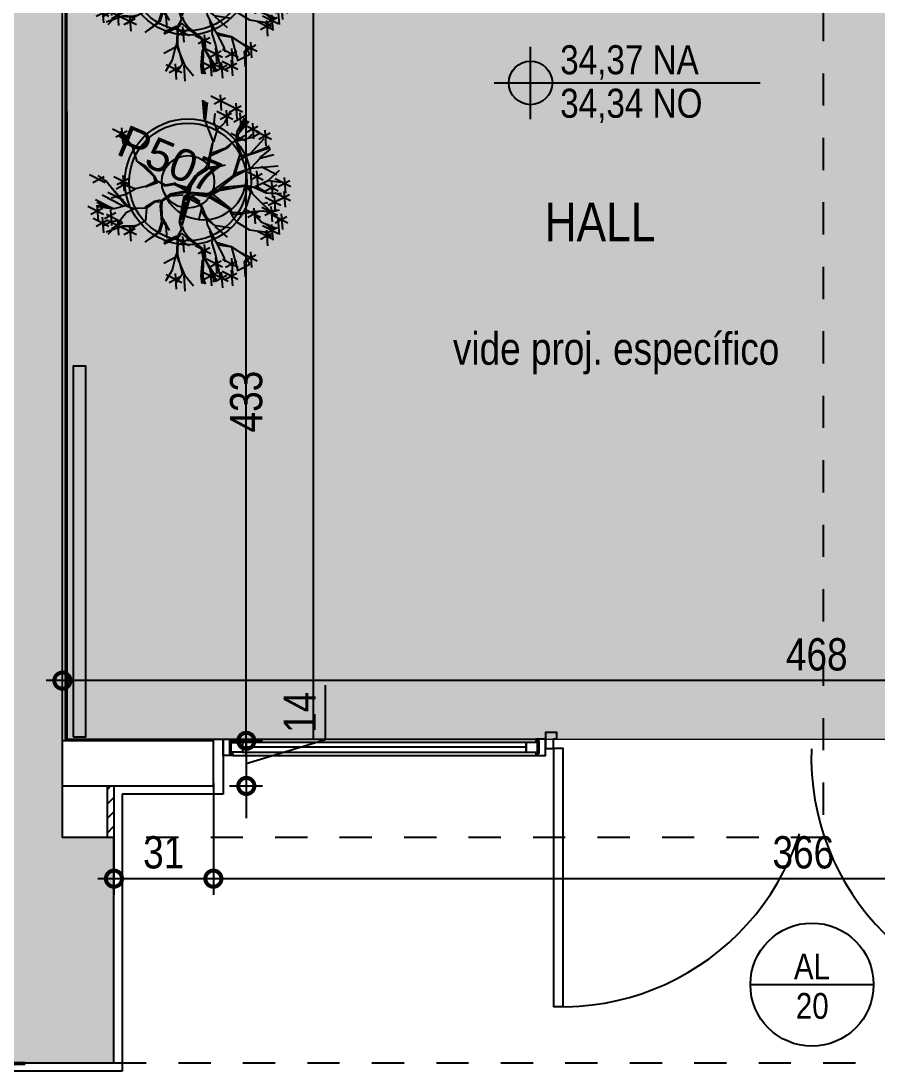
# Model space of a CAD drawing. Header units: metres. Extents: x -41 to 570, y -54 to 184.
# Drawn here: x 0.062 to 2.72, y -9.455 to -6.197 of the extents above; entities that cross this region are included whole.
import ezdxf
from ezdxf.enums import TextEntityAlignment as Align

# ---------------------------------------------------------------- set-up
doc = ezdxf.new("R2010")
doc.units = ezdxf.units.M
doc.linetypes.add('DASHEDX2', pattern=[1.5, 1, -0.5])
doc.linetypes.add('PUC$0$DASHEDX2', pattern=[1.5, 1, -0.5])
for name, color, linetype in [('1', 232, 'DASHEDX2'), ('4', 2, 'Continuous'), ('9', 232, 'Continuous'), ('ARQ-ALV ACAB', 4, 'Continuous'), ('ARQ-DIM', 2, 'Continuous'), ('ARQ-SIM', 1, 'Continuous'), ('ARQ-TXT', 2, 'Continuous'), ('CIRCULAÇAO VERTICAL EMBASAMENTO$0$ARQ-ALV ACAB', 4, 'Continuous'), ('CIRCULAÇAO VERTICAL EMBASAMENTO$0$ARQ-ALV OSSO', 5, 'Continuous'), ('JL-LAY', 7, 'Continuous'), ('PUC$0$ARQ-ALV ACAB', 4, 'Continuous'), ('PUC$0$ARQ-ALV OSSO', 5, 'Continuous'), ('PUC$0$ARQ-CAX @ 1', 1, 'Continuous'), ('PUC$0$ARQ-ENCH', 1, 'Continuous'), ('PUC$0$ARQ-PRJ', 7, 'PUC$0$DASHEDX2')]:
    doc.layers.add(name, color=color, linetype=linetype)
doc.layers.add('PUC$0$ARQ-FORRO', color=9, linetype='Continuous', lineweight=5)
doc.styles.add('Adesa', font='ARIALN.TTF')
doc.styles.get("Standard").update_dxf_attribs({"font": 'arial.ttf'})
doc.dimstyles.new('ADESA 1-0050', dxfattribs={"dimtxt": 0.1, "dimasz": 0.1, "dimexe": 0.05, "dimexo": 0.05, "dimgap": 0.03, "dimtad": 1, "dimdec": 1, "dimlfac": 100, "dimzin": 12, "dimtxsty": 'Adesa', "dimblk": 'DOTSMALL', "dimcen": 1, "dimdle": 0.05, "dimclrd": 1, "dimclre": 1, "dimclrt": 256, "dimazin": 3, "dimtm": 1e-09, "dimtfac": 1, "dimtdec": 1, "dimtmove": 1, "dimatfit": 0, "dimldrblk": 'DOTSMALL', "dimfxl": 0.8, "dimtvp": 2, "dimtolj": 1, "dimtzin": 0, "dimarcsym": 0})

# ---------------------------------------------------------------- blocks, each defined once
blk = doc.blocks.new('*U3374')
for points in [[(0, -0.17), (0.025, -0.17), (0.025, -0.14), (0.035, -0.14), (0.035, -0.12), (0, -0.12), (0, -0.17)], [(1.65, -0.17), (1.625, -0.17), (1.625, -0.14), (1.615, -0.14), (1.615, -0.12), (1.65, -0.12), (1.65, -0.17)], [(0.025, -0.17), (0.025, -0.97), (0.055, -0.97), (0.055, -0.17)], [(1.625, -0.17), (1.625, -0.9702), (1.595, -0.9702), (1.595, -0.17)]]:
    blk.add_lwpolyline(points, close=True)
at = {"layer": 'PUC$0$ARQ-PRJ'}
for centre, start, end in [((0.0505, -0.1958), 268.1178, 1.9074), ((1.5995, -0.1958), 178.0926, 271.8822)]:
    blk.add_arc(centre, 0.775, start, end, dxfattribs=at)
blk = doc.blocks.new('*U3375')
at = {"color": 0, "linetype": 'ByBlock', "ltscale": 0.5}
for points in [[(0.02, -0.045), (0.02, -0.045), (0.02, -0.045), (0.02, -0.045), (0.02, -0.045), (0.02, -0.045), (0.02, -0.045), (0.02, -0.045), (0.02, -0.045), (0.03, -0.045), (0.03, -0.05), (0, -0.05), (0, 0), (0.03, 0), (0.03, -0.005), (0.02, -0.005), (0.02, -0.045)], [(0.98, -0.045), (0.98, -0.045), (0.98, -0.045), (0.98, -0.045), (0.98, -0.045), (0.98, -0.045), (0.98, -0.045), (0.98, -0.045), (0.98, -0.045), (0.97, -0.045), (0.97, -0.05), (1, -0.05), (1, 0), (0.97, 0), (0.97, -0.005), (0.98, -0.005), (0.98, -0.045)], [(0.025, -0.01), (0.06, -0.01), (0.06, -0.04), (0.025, -0.04)], [(0.975, -0.01), (0.94, -0.01), (0.94, -0.04), (0.975, -0.04)]]:
    blk.add_lwpolyline(points, close=True, dxfattribs=at)
at = {"color": 8, "linetype": 'ByBlock', "ltscale": 0.5}
for points in [[(0.97, 0), (0.03, 0)], [(0.97, -0.05), (0.03, -0.05)]]:
    blk.add_lwpolyline(points, dxfattribs=at)
at = {"color": 7, "linetype": 'ByBlock', "ltscale": 0.5}
blk.add_lwpolyline([(0.94, -0.01), (0.94, -0.04), (0.06, -0.04), (0.06, -0.01)], close=True, dxfattribs=at)
blk.add_lwpolyline([(0.06, -0.025), (0.94, -0.025)], dxfattribs=at)
blk = doc.blocks.new('PUC$0$forro area comum')
at = {"layer": 'PUC$0$ARQ-FORRO'}
h = blk.add_hatch(color=256, dxfattribs=at)
h.dxf.hatch_style = 1
h.paths.add_polyline_path([(11.6882, 2.455), (11.6882, 2.0562), (14.5982, 2.0547), (14.5982, 2.455), (22.4606, 2.455), (22.4606, 2.0562), (25.295, 2.056), (25.295, 2.4552), (26.4562, 2.4546), (26.4563, 3.9549), (5.17, 3.9599), (5.0963, 3.9584), (3.8246, 3.96), (3.825, 9.24), (2.3202, 9.2404), (2.3201, 3.955), (-1.06, 3.955), (-1.06, 4.3049), (-0.355, 4.305), (-0.355, 4.5591), (-0.2032, 4.5606), (-0.2032, 8.4256), (-4.865, 8.4256), (-4.865, 4.9649), (-4.6551, 4.9649), (-4.655, 4.1049), (-3.945, 4.1049), (-3.945, 3.9549), (-11.1863, 3.9549), (-11.1863, 2.455), (-10.025, 2.455), (-10.025, 2.0558), (-7.1264, 2.0558), (-7.1264, 2.455)])
at = {"layer": 'PUC$0$ARQ-FORRO', "elevation": 0}
blk.add_lwpolyline([(5.0963, 3.9584), (3.8246, 3.96), (3.825, 9.24), (2.3202, 9.2404), (2.3201, 3.955), (-1.06, 3.955), (-1.06, 4.3049), (-0.355, 4.305), (-0.355, 4.5591), (-0.2032, 4.5606), (-0.2032, 8.4256), (-4.865, 8.4256), (-4.865, 4.9649), (-4.6551, 4.9649), (-4.655, 4.1049), (-3.945, 4.1049), (-3.945, 3.9549), (-11.1863, 3.9549), (-11.1863, 2.455), (-10.025, 2.455), (-10.025, 2.0558), (-7.1264, 2.0558), (-7.1264, 2.455), (11.6882, 2.455)], dxfattribs=at)
blk = doc.blocks.new('CIRCULAÇAO VERTICAL EMBASAMENTO')
at = {"layer": 'CIRCULAÇAO VERTICAL EMBASAMENTO$0$ARQ-ALV ACAB', "elevation": 0}
blk.add_lwpolyline([(-0.075, 9.4348), (2.5247, 9.4348), (2.5247, 9.2351), (2.3249, 9.2351), (2.3249, 8.545), (2.125, 8.545), (2.125, 8.545)], dxfattribs=at)
at = {"layer": 'CIRCULAÇAO VERTICAL EMBASAMENTO$0$ARQ-ALV OSSO', "elevation": 0}
blk.add_lwpolyline([(-0.075, 9.43), (2.52, 9.43), (2.52, 9.2401), (2.3199, 9.2401), (2.3199, 8.55), (2.13, 8.55), (2.13, 9.2401), (0, 9.2401), (0, 6.765), (2.13, 6.765), (2.13, 7.4449), (2.32, 7.4449), (2.3199, 5.935), (2.13, 5.935), (2.13, 6.625), (0, 6.625), (0, 4.15), (2.13, 4.15), (2.13, 4.825), (2.3199, 4.825), (2.32, 3.96), (-0.3501, 3.96)], dxfattribs=at)
blk = doc.blocks.new('PUC')
at = {"layer": 'PUC$0$ARQ-ENCH'}
h = blk.add_hatch(dxfattribs=at)
h.set_pattern_fill('ANSI31', color=256, scale=0.01)
h.set_pattern_definition([(45, (0, 0.02067), (-0.02245064, 0.02245064), [])])
h.paths.add_polyline_path([(-0.35, 8.7306), (-0.33, 8.7306), (-0.33, 8.5706), (-0.35, 8.5706)])
at = {"layer": 'PUC$0$ARQ-ALV ACAB'}
for p, q in [((-0.375, 8.5956, 0), (-0.375, 9.4549, 0)), ((-0.375, 9.4549, 0), (5.0423, 9.4549, 0)), ((-0.6883, 8.4256, 0), (-0.6883, 8.5956, 0)), ((-0.6883, 8.5956, 0), (-0.375, 8.5956, 0)), ((-0.2036, 8.4256, 0), (-0.6883, 8.4256, 0))]:
    blk.add_line(p, q, dxfattribs=at)
at = {"layer": 'PUC$0$ARQ-ALV ACAB', "elevation": 0}
blk.add_lwpolyline([(-0.355, 4.1049), (-0.355, 4.529), (-0.2032, 4.529), (-0.2036, 8.4256)], dxfattribs=at)
at = {"layer": 'PUC$0$ARQ-ALV OSSO', "elevation": 0}
for points in [[(-0.33, 8.7306), (-0.33, 8.5706)], [(-0.19, 8.5706), (-0.6583, 8.5706), (-0.6583, 8.4306), (-0.19, 8.4306)]]:
    blk.add_lwpolyline(points, dxfattribs=at)
at = {"layer": 'PUC$0$ARQ-ENCH', "elevation": 0}
blk.add_lwpolyline([(-0.35, 8.7306), (-0.33, 8.7306), (-0.33, 8.5706), (-0.35, 8.5706)], close=True, dxfattribs=at)
at = {"layer": 'PUC$0$ARQ-ALV ACAB'}
blk.add_blockref('CIRCULAÇAO VERTICAL EMBASAMENTO', (0, 0), dxfattribs=at)
at = {"layer": 'PUC$0$ARQ-CAX @ 1', "rotation": 180}
blk.add_blockref('*U3374', (-1.6883, 8.2849, 0), dxfattribs=at)
at = {"layer": 'PUC$0$ARQ-CAX @ 1', "xscale": -1, "rotation": 180}
blk.add_blockref('*U3375', (-1.6883, 8.4256, 0), dxfattribs=at)
at = {"layer": 'PUC$0$ARQ-FORRO'}
blk.add_blockref('PUC$0$forro area comum', (0, 0), dxfattribs=at)
blk = doc.blocks.new('NipAcOs')
at = {"layer": 'ARQ-SIM'}
h = blk.add_hatch(color=256, dxfattribs=at)
h.dxf.hatch_style = 1
h.paths.add_polyline_path([(0, 0.15, 0.414214), (-0.15, 0), (0, 0)])
h.paths.add_polyline_path([(0.15, 0), (0, 0), (0, -0.15, 0.414214)])
for p, q in [((0, -0.25), (0, 0.25)), ((-0.25, 0), (0.15, 0)), ((0.15, 0), (1.5834, 0))]:
    blk.add_line(p, q, dxfattribs=at)
blk.add_circle((0, 0), 0.15, dxfattribs=at)
at = {"style": 'Adesa'}
for p in [(0.204, 0.06), (0.204, -0.24)]:
    blk.add_attdef('000,00', p, '', height=0.2, dxfattribs=at)
blk = doc.blocks.new('TIPO COTA$0$Chamada_planta')
at = {"layer": 'ARQ-SIM'}
blk.add_line((-1.273, 0), (1.273, 0), dxfattribs=at)
blk.add_circle((0, 0), 1.273, dxfattribs=at)
at = {"layer": 'ARQ-SIM', "color": 2, "style": 'Adesa'}
for tag, p in [('NUMERO', (0, 0.234)), ('C.D.', (0, -0.272))]:
    blk.add_attdef(tag, text='', height=0.5, dxfattribs=at).set_placement(p, align=Align.MIDDLE_CENTER)
blk = doc.blocks.new('oriental bambu mosso1')
for p, q in [((33.8464, 36.2356), (33.7851, 36.23)), ((33.8405, 36.2067), (33.7861, 36.2709)), ((33.7984, 36.2359), (33.8386, 36.1648)), ((33.8281, 36.2598), (33.8044, 36.1891)), ((33.8061, 36.2396), (33.8205, 36.2069)), ((33.8205, 36.2069), (33.8138, 36.2451)), ((33.8422, 36.159), (33.8177, 36.245)), ((34.2348, 36.232), (34.2111, 36.1613)), ((34.3332, 36.1703), (34.2788, 36.2345)), ((34.2086, 36.1525), (34.2426, 36.2258)), ((34.2102, 36.1392), (34.2517, 36.2123)), ((34.2105, 36.1525), (34.2444, 36.218)), ((34.3392, 36.1992), (34.2779, 36.1936)), ((34.3208, 36.2234), (34.2972, 36.1527)), ((33.8348, 36.0831), (33.8422, 36.159)), ((34.2058, 36.033), (34.2086, 36.1525)), ((34.2439, 36.1136), (34.2654, 36.1512)), ((34.3311, 36.0918), (34.2767, 36.156)), ((34.2929, 36.0934), (34.3374, 36.1324)), ((34.3187, 36.1449), (34.295, 36.0741)), ((34.3932, 36.1342), (34.3319, 36.1286)), ((34.3873, 36.1053), (34.3329, 36.1695)), ((34.3749, 36.1584), (34.3512, 36.0877)), ((33.6552, 36.0492), (33.6008, 36.1134)), ((33.6613, 36.055), (33.6374, 36.0954)), ((33.8348, 36.0831), (33.8549, 36.0466)), ((33.8625, 36.0464), (33.8348, 36.0831)), ((34.2431, 36.0793), (34.2439, 36.1136)), ((34.2449, 36.0757), (34.2929, 36.0934)), ((34.3371, 36.1207), (34.2758, 36.1151)), ((34.3928, 36.084), (34.3315, 36.0784)), ((34.3745, 36.1082), (34.3508, 36.0375)), ((33.6612, 36.0781), (33.5999, 36.0725)), ((33.7016, 35.9135), (33.6613, 36.055)), ((33.6648, 36.0454), (33.7127, 35.9019)), ((33.7581, 35.9953), (33.7037, 36.0595)), ((33.7457, 36.0484), (33.722, 35.9777)), ((33.88, 35.9853), (33.8549, 36.0466)), ((33.8839, 35.9889), (33.8625, 36.0464)), ((34.1584, 35.9582), (34.2058, 36.033)), ((34.2076, 36.0291), (34.2449, 36.0757)), ((34.3515, 35.9697), (34.297, 36.0339)), ((34.3056, 35.9887), (34.3273, 36.0302)), ((34.3273, 36.0302), (34.3872, 36.076)), ((34.3309, 36.0204), (34.3983, 36.055)), ((34.387, 36.0685), (34.337, 36.0316)), ((34.337, 36.0316), (34.3946, 36.0606)), ((34.4227, 35.9865), (34.3683, 36.0507)), ((34.4103, 36.0396), (34.3866, 35.9689)), ((33.6347, 35.9284), (33.5803, 35.9926)), ((33.6723, 35.9363), (33.6179, 36.0005)), ((33.7032, 35.9387), (33.6488, 36.0029)), ((33.7523, 36.0076), (33.691, 36.002)), ((33.764, 36.0242), (33.7027, 36.0186)), ((33.7751, 35.9687), (33.7155, 36.0214)), ((33.8757, 35.9626), (33.88, 35.9853)), ((33.8869, 35.9585), (33.8839, 35.9889)), ((34.1353, 35.9377), (34.1982, 36.0254)), ((34.2427, 35.9788), (34.1781, 35.9823)), ((34.2921, 35.9929), (34.2427, 35.9788)), ((34.2578, 35.9785), (34.2921, 35.9929)), ((34.2921, 35.9929), (34.3849, 35.9774)), ((34.3574, 35.9986), (34.2961, 35.993)), ((34.3003, 35.9261), (34.3056, 35.9887)), ((34.3064, 35.9547), (34.3092, 35.9886)), ((34.3092, 35.9886), (34.3309, 36.0204)), ((34.3662, 35.9818), (34.3891, 35.9925)), ((34.4286, 36.0154), (34.3673, 36.0098)), ((34.3849, 35.9774), (34.427, 35.9823)), ((34.4644, 35.9332), (34.41, 35.9974)), ((34.452, 35.9863), (34.4283, 35.9156)), ((33.5952, 35.9424), (33.5339, 35.9368)), ((33.5893, 35.9135), (33.5349, 35.9777)), ((33.5769, 35.9666), (33.5532, 35.8959)), ((33.6429, 35.9187), (33.5792, 35.9581)), ((33.6448, 35.9186), (33.5816, 35.979)), ((33.5831, 35.9656), (33.6298, 35.9284)), ((33.6907, 35.9134), (33.6363, 35.9776)), ((33.7236, 35.9605), (33.6536, 35.9716)), ((33.7788, 35.9668), (33.7236, 35.9605)), ((33.8299, 35.958), (33.7751, 35.9687)), ((33.8223, 35.9581), (33.885, 35.9548)), ((33.887, 35.9624), (33.8299, 35.958)), ((33.9036, 35.9372), (33.8869, 35.9585)), ((33.9147, 35.9275), (33.8888, 35.9585)), ((33.9109, 35.9237), (33.9036, 35.9372)), ((34.1141, 35.9285), (34.1353, 35.9377)), ((34.133, 35.9206), (34.1584, 35.9582)), ((34.174, 35.9746), (34.2578, 35.9785)), ((34.3039, 35.9166), (34.3064, 35.9547)), ((34.3455, 35.9098), (34.4337, 35.9498)), ((34.4703, 35.9621), (34.409, 35.9565)), ((33.5966, 35.8804), (33.5353, 35.8748)), ((33.5906, 35.8515), (33.5362, 35.9157)), ((33.5782, 35.9046), (33.5546, 35.8339)), ((33.6463, 35.8978), (33.585, 35.8921)), ((33.6565, 35.8447), (33.6021, 35.9089)), ((33.6279, 35.9219), (33.6043, 35.8512)), ((33.7016, 35.9116), (33.6448, 35.9186)), ((33.7389, 35.8822), (33.6913, 35.8796)), ((33.7351, 35.8804), (33.7016, 35.9116)), ((33.786, 35.8641), (33.7389, 35.8822)), ((33.9544, 35.9151), (33.9109, 35.9237)), ((33.9639, 35.9169), (33.9147, 35.9275)), ((33.993, 35.8649), (33.9174, 35.8799)), ((34.0061, 35.8537), (33.9544, 35.9151)), ((33.9619, 35.9131), (34.0123, 35.8739)), ((34.0082, 35.8646), (33.9619, 35.9131)), ((34.0059, 35.8515), (34.0219, 35.8835)), ((34.0059, 35.8515), (34.0296, 35.8814)), ((34.0085, 35.8798), (34.0627, 35.9164)), ((34.0219, 35.8835), (34.0662, 35.9144)), ((34.0296, 35.8814), (34.072, 35.9108)), ((34.0662, 35.9144), (34.1312, 35.9265)), ((34.072, 35.9108), (34.133, 35.9206)), ((34.1141, 35.9285), (34.0741, 35.9201)), ((34.1384, 35.9186), (34.216, 35.9054)), ((34.1405, 35.9263), (34.2141, 35.9074)), ((34.2317, 35.8443), (34.3003, 35.9261)), ((34.2335, 35.8385), (34.2864, 35.9019)), ((34.2864, 35.9019), (34.3357, 35.9081)), ((34.3093, 35.9107), (34.296, 35.9091)), ((34.3039, 35.9166), (34.3509, 35.9078)), ((34.3357, 35.9081), (34.4439, 35.9001)), ((34.3509, 35.9078), (34.4043, 35.9085)), ((34.3789, 35.8732), (34.4417, 35.8924)), ((34.4421, 35.9076), (34.4061, 35.9049)), ((33.6075, 35.8682), (33.5674, 35.8635)), ((33.6483, 35.8274), (33.5686, 35.8312)), ((33.6508, 35.8539), (33.5702, 35.8179)), ((33.6586, 35.8416), (33.5973, 35.836)), ((33.6527, 35.8127), (33.5983, 35.8769)), ((33.6509, 35.8558), (33.6075, 35.8682)), ((33.6403, 35.8658), (33.6166, 35.795)), ((33.6913, 35.8796), (33.6509, 35.8558)), ((33.7897, 35.8621), (33.7618, 35.8076)), ((33.8356, 35.8762), (33.7822, 35.8679)), ((33.8375, 35.8742), (33.7897, 35.8621)), ((33.852, 35.8454), (33.8294, 35.7737)), ((33.864, 35.8717), (33.8356, 35.8762)), ((33.8556, 35.8377), (33.8373, 35.7831)), ((33.8582, 35.8661), (33.8375, 35.8742)), ((33.8659, 35.8679), (33.852, 35.8454)), ((33.8695, 35.864), (33.8556, 35.8377)), ((33.9135, 35.8781), (33.8659, 35.8679)), ((33.9152, 35.8705), (33.8695, 35.864)), ((33.9734, 35.8426), (33.9063, 35.7417)), ((34.0061, 35.8537), (33.9135, 35.8781)), ((33.9738, 35.8521), (33.9152, 35.8705)), ((34.0061, 35.8537), (33.9734, 35.8426)), ((34.0057, 35.8438), (33.9752, 35.8371)), ((33.9752, 35.8371), (34.0055, 35.8325)), ((34.0037, 35.8305), (34.0258, 35.8015)), ((34.0055, 35.8325), (34.0284, 35.8319)), ((34.0169, 35.8397), (34.0057, 35.8438)), ((34.0061, 35.8537), (34.0847, 35.8041)), ((34.0061, 35.8537), (34.0903, 35.8114)), ((34.0113, 35.8322), (34.035, 35.7937)), ((34.0284, 35.8319), (34.0788, 35.8004)), ((34.0903, 35.8114), (34.2317, 35.8443)), ((34.1457, 35.814), (34.2335, 35.8385)), ((34.2375, 35.8403), (34.323, 35.8461)), ((34.2452, 35.8514), (34.321, 35.8442)), ((34.3531, 35.7701), (34.2987, 35.8342)), ((34.3229, 35.8441), (34.4455, 35.8051)), ((34.323, 35.8461), (34.3805, 35.8712)), ((34.4224, 35.7674), (34.368, 35.8316)), ((34.3805, 35.8712), (34.4468, 35.8619)), ((33.7015, 35.7931), (33.6402, 35.7875)), ((33.6956, 35.7642), (33.6412, 35.8283)), ((33.699, 35.8015), (33.6483, 35.8274)), ((33.6973, 35.8073), (33.6521, 35.8292)), ((33.699, 35.8015), (33.655, 35.7854)), ((33.6832, 35.8172), (33.6595, 35.7465)), ((33.7143, 35.8049), (33.6973, 35.8073)), ((33.7618, 35.8076), (33.699, 35.8015)), ((33.8492, 35.724), (33.8413, 35.7943)), ((33.9996, 35.8287), (33.9117, 35.7206)), ((33.9162, 35.7473), (33.9711, 35.8275)), ((33.9902, 35.829), (33.9236, 35.7452)), ((33.9236, 35.7452), (33.9728, 35.8181)), ((33.9711, 35.8275), (33.9902, 35.829)), ((33.9959, 35.8231), (34.0309, 35.7786)), ((34.0258, 35.8015), (34.0346, 35.7746)), ((34.0844, 35.7944), (34.1487, 35.7096)), ((34.0846, 35.8003), (34.1377, 35.8048)), ((34.0847, 35.8041), (34.1359, 35.8123)), ((34.0939, 35.7962), (34.1378, 35.7269)), ((34.1053, 35.7998), (34.1527, 35.7133)), ((34.1377, 35.8048), (34.1457, 35.814)), ((34.1416, 35.8047), (34.2719, 35.7768)), ((34.1475, 35.8101), (34.1928, 35.7977)), ((34.159, 35.8156), (34.2645, 35.7809)), ((34.3591, 35.799), (34.2978, 35.7933)), ((34.3407, 35.8231), (34.3171, 35.7524)), ((34.3743, 35.7592), (34.443, 35.7825)), ((33.7982, 35.7365), (33.7192, 35.7152)), ((33.8018, 35.7327), (33.7318, 35.7186)), ((33.8294, 35.7737), (33.7982, 35.7365)), ((33.837, 35.7735), (33.8038, 35.7345)), ((33.8465, 35.7637), (33.8229, 35.693)), ((33.837, 35.7717), (33.8492, 35.724)), ((33.9063, 35.7417), (33.9036, 35.7056)), ((33.9117, 35.7206), (33.9162, 35.7473)), ((34.0305, 35.7596), (33.9952, 35.713)), ((34.0245, 35.7484), (34.0312, 35.7083)), ((34.0309, 35.7786), (34.0305, 35.7596)), ((34.0346, 35.7746), (34.0332, 35.7158)), ((34.2663, 35.775), (34.2786, 35.733)), ((34.2719, 35.7768), (34.2982, 35.7571)), ((34.2775, 35.7692), (34.2805, 35.731)), ((34.2786, 35.733), (34.3056, 35.6697)), ((34.2982, 35.7571), (34.3743, 35.7592)), ((34.2982, 35.7555), (34.3427, 35.7089)), ((34.3096, 35.7569), (34.3446, 35.7088)), ((34.3976, 35.6933), (34.3432, 35.7575)), ((34.3852, 35.7464), (34.3615, 35.6757)), ((34.3762, 35.7572), (34.4266, 35.7276)), ((34.4618, 35.6891), (34.4074, 35.7533)), ((34.4494, 35.7422), (34.4258, 35.6714)), ((33.8082, 35.6813), (33.8015, 35.6731)), ((33.871, 35.6835), (33.8082, 35.6813)), ((33.8726, 35.6818), (33.8328, 35.5974)), ((33.9078, 35.6184), (33.8534, 35.6826)), ((33.8996, 35.6869), (33.8724, 35.6743)), ((33.9036, 35.7056), (33.8726, 35.6818)), ((33.8995, 35.685), (33.9174, 35.6465)), ((33.9115, 35.7151), (33.9111, 35.696)), ((33.9111, 35.696), (33.9195, 35.6561)), ((34.0332, 35.7158), (34.0247, 35.6781)), ((34.0329, 35.7006), (34.0547, 35.6602)), ((34.0333, 35.7215), (34.0547, 35.6622)), ((34.1487, 35.7096), (34.1514, 35.66)), ((34.1527, 35.7133), (34.1557, 35.6751)), ((34.1559, 35.6864), (34.2068, 35.6626)), ((34.3834, 35.6257), (34.329, 35.6899)), ((34.4035, 35.7222), (34.3422, 35.7166)), ((34.3427, 35.7089), (34.4082, 35.677)), ((34.4345, 35.628), (34.3801, 35.6922)), ((34.4221, 35.6811), (34.3985, 35.6104)), ((34.4678, 35.718), (34.4065, 35.7124)), ((33.8015, 35.6731), (33.869, 35.6779)), ((33.8724, 35.6743), (33.8387, 35.5992)), ((33.9138, 35.6473), (33.8525, 35.6417)), ((33.8954, 35.6715), (33.8718, 35.6007)), ((33.9174, 35.6465), (33.9541, 35.5848)), ((33.9195, 35.6561), (33.9598, 35.5828)), ((34.024, 35.6457), (34.0212, 35.606)), ((34.0247, 35.6781), (34.0301, 35.5849)), ((34.0546, 35.6565), (34.089, 35.5854)), ((34.0547, 35.6622), (34.124, 35.6188)), ((34.1514, 35.66), (34.1621, 35.6314)), ((34.1557, 35.6751), (34.1801, 35.6671)), ((34.1621, 35.6314), (34.2009, 35.5771)), ((34.1801, 35.6671), (34.2405, 35.6521)), ((34.2786, 35.6401), (34.2172, 35.6345)), ((34.2726, 35.6112), (34.2182, 35.6754)), ((34.2602, 35.6642), (34.2365, 35.5935)), ((34.2405, 35.6521), (34.2694, 35.5871)), ((34.2444, 35.654), (34.2973, 35.634)), ((34.2521, 35.6483), (34.2675, 35.5891)), ((34.3504, 35.5873), (34.296, 35.6515)), ((34.2973, 35.634), (34.3176, 35.6183)), ((34.3056, 35.6697), (34.347, 35.5737)), ((34.3075, 35.6677), (34.3319, 35.6636)), ((34.338, 35.6404), (34.3143, 35.5697)), ((34.3894, 35.6546), (34.3281, 35.649)), ((34.371, 35.6788), (34.3474, 35.6081)), ((34.4405, 35.6569), (34.3792, 35.6513)), ((33.8241, 35.5931), (33.7627, 35.5875)), ((33.8312, 35.6028), (33.7879, 35.543)), ((33.8387, 35.5992), (33.8249, 35.5064)), ((33.8328, 35.5974), (33.8325, 35.5004)), ((33.9874, 35.5429), (33.933, 35.6071)), ((33.9541, 35.5848), (33.9435, 35.534)), ((33.9598, 35.5828), (33.9491, 35.5394)), ((33.975, 35.596), (33.9513, 35.5253)), ((34.0113, 35.5872), (34.0061, 35.5303)), ((34.0271, 35.6153), (34.0113, 35.5872)), ((34.0301, 35.5849), (34.0899, 35.5379)), ((34.2694, 35.5871), (34.3177, 35.5385)), ((34.3564, 35.6162), (34.295, 35.6106)), ((34.3176, 35.6183), (34.3688, 35.6094)), ((34.382, 35.536), (34.3276, 35.6002)), ((34.3696, 35.5891), (34.3459, 35.5184)), ((33.7879, 35.543), (33.7377, 35.5063)), ((33.8062, 35.4693), (33.7518, 35.5335)), ((33.9037, 35.4626), (33.9396, 35.5322)), ((33.9435, 35.534), (33.9094, 35.4569)), ((33.9934, 35.5718), (33.932, 35.5662)), ((33.9491, 35.5394), (33.9566, 35.4426)), ((34.0061, 35.5303), (33.9824, 35.4132)), ((34.0319, 35.5791), (34.0379, 35.5087)), ((34.0355, 35.5696), (34.0936, 35.534)), ((34.0898, 35.5341), (34.0738, 35.4168)), ((34.0899, 35.5379), (34.1358, 35.4703)), ((34.2009, 35.5771), (34.2628, 35.5398)), ((34.2867, 35.4905), (34.2323, 35.5547)), ((34.2743, 35.5436), (34.2507, 35.4728)), ((34.2628, 35.5398), (34.2847, 35.5089)), ((34.3254, 35.5351), (34.2641, 35.5295)), ((34.3194, 35.5062), (34.265, 35.5704)), ((34.307, 35.5593), (34.2834, 35.4886)), ((34.2842, 35.5697), (34.3043, 35.5311)), ((34.288, 35.5696), (34.3118, 35.5348)), ((34.3454, 35.5725), (34.3217, 35.5018)), ((34.3879, 35.5649), (34.3266, 35.5593)), ((33.8121, 35.4982), (33.7508, 35.4926)), ((33.7938, 35.5224), (33.7701, 35.4516)), ((33.8249, 35.5064), (33.7766, 35.4772)), ((33.8284, 35.4979), (33.8048, 35.4272)), ((33.8325, 35.5004), (33.8516, 35.4353)), ((33.9663, 35.4189), (33.9119, 35.4831)), ((33.9641, 35.4479), (33.9508, 35.528)), ((34.0189, 35.4917), (33.9576, 35.4861)), ((34.0129, 35.4628), (33.9585, 35.527)), ((34.0005, 35.5159), (33.9769, 35.4452)), ((34.0818, 35.4326), (34.0274, 35.4968)), ((34.0379, 35.5087), (34.0353, 35.4822)), ((34.0694, 35.4857), (34.0457, 35.4149)), ((34.1767, 35.4251), (34.1223, 35.4893)), ((34.2927, 35.5194), (34.2314, 35.5138)), ((33.8935, 35.4289), (33.9037, 35.4626)), ((33.8989, 35.4249), (33.9075, 35.4605)), ((33.9094, 35.4569), (33.9066, 35.4208)), ((33.9722, 35.4478), (33.9109, 35.4422)), ((33.9539, 35.472), (33.9302, 35.4012)), ((33.9566, 35.4426), (33.9462, 35.414)), ((33.9539, 35.4123), (33.958, 35.4348)), ((34.0112, 35.3898), (33.9568, 35.454)), ((33.9594, 35.4121), (33.9641, 35.4479)), ((33.9988, 35.4429), (33.9751, 35.3722)), ((34.0585, 35.3806), (34.0041, 35.4448)), ((34.0461, 35.4337), (34.0224, 35.363)), ((34.0877, 35.4615), (34.0264, 35.4559)), ((34.1196, 35.4494), (34.0959, 35.3786)), ((34.1826, 35.454), (34.1213, 35.4484)), ((34.1358, 35.4703), (34.1366, 35.4286)), ((34.1643, 35.4782), (34.1406, 35.4074)), ((34.0172, 35.4187), (33.9559, 35.4131)), ((34.0645, 35.4095), (34.0031, 35.4039)), ((34.138, 35.4252), (34.0767, 35.4196))]:
    blk.add_line(p, q)
for radius in [0.3, 0.28, 0.125]:
    blk.add_circle((34.0199, 35.9008), radius)
blk.add_arc((34.0972, 35.8925), 0.2025, 177.654, 348.2285)
blk = doc.blocks.new('A$C8d4640df')
at = {"layer": 'JL-LAY'}
for points in [[(0.7653, 4.1), (0.1463, 4.0999), (0.1463, 3.8449), (-0.0055, 3.8449), (-0.005, -0.0207), (0.7653, -0.0207), (0.7653, 4.1)], [(0.0196, -0.0135), (0.0596, -0.0135), (0.0596, 1.1365), (0.0196, 1.1365)]]:
    blk.add_lwpolyline(points, close=True, dxfattribs=at)
at = {"layer": 'JL-LAY', "xscale": 0.6518534474581896, "yscale": 0.6518534474581896, "zscale": 0.6518534474581896, "rotation": 22.82497870177607}
for p in [(-10.9853, -27.8125, 0), (-10.9853, -28.4636, 0)]:
    blk.add_blockref('oriental bambu mosso1', p, dxfattribs=at)
blk = doc.blocks.new('_DotSmall')
at = {"color": 0, "linetype": 'ByBlock', "const_width": 0.5}
blk.add_lwpolyline([(-0.0625, 0, 1), (0.0625, 0, 1)], format="xyb", close=True, dxfattribs=at)
blk = doc.blocks.new('*D1413')
at = {"layer": 'ARQ-DIM', "color": 1, "lineweight": -2, "transparency": 16777216}
for p, q in [((0.6583, -8.5613), (0.6583, -8.9082)), ((0.35, -8.5999), (0.35, -8.9082)), ((0.3, -8.8582), (0.7083, -8.8582))]:
    blk.add_line(p, q, dxfattribs=at)
at = {"layer": 'Defpoints', "color": 0, "transparency": 16777216}
for p in [(0.6583, -8.5113, 0), (0.35, -8.5499, 0), (0.6583, -8.8582)]:
    blk.add_point(p, dxfattribs=at)
at = {"layer": 'ARQ-DIM', "color": 1, "lineweight": -2, "transparency": 16777216, "xscale": 0.1, "yscale": 0.1, "zscale": 0.1, "rotation": 180}
blk.add_blockref('_DotSmall', (0.35, -8.8582), dxfattribs=at)
at = {"layer": 'ARQ-DIM', "color": 1, "lineweight": -2, "transparency": 16777216, "xscale": 0.1, "yscale": 0.1, "zscale": 0.1}
blk.add_blockref('_DotSmall', (0.6583, -8.8582), dxfattribs=at)
at = {"layer": 'ARQ-DIM', "transparency": 16777216, "insert": (0.5042, -8.7771), "char_height": 0.1, "attachment_point": 5, "style": 'Adesa'}
blk.add_mtext('\\A1;31', dxfattribs=at)
blk = doc.blocks.new('*D1414')
at = {"layer": 'ARQ-DIM', "color": 1, "lineweight": -2, "transparency": 16777216}
for p, q in [((0.6583, -8.5613), (0.6583, -8.9082)), ((4.3183, -8.5612), (4.3183, -8.9082)), ((0.6083, -8.8582), (4.3683, -8.8582))]:
    blk.add_line(p, q, dxfattribs=at)
at = {"layer": 'Defpoints', "color": 0, "transparency": 16777216}
for p in [(0.6583, -8.5113, 0), (4.3183, -8.5112, 0), (4.3183, -8.8582)]:
    blk.add_point(p, dxfattribs=at)
at = {"layer": 'ARQ-DIM', "color": 1, "lineweight": -2, "transparency": 16777216, "xscale": 0.1, "yscale": 0.1, "zscale": 0.1, "rotation": 180}
blk.add_blockref('_DotSmall', (0.6583, -8.8582), dxfattribs=at)
at = {"layer": 'ARQ-DIM', "color": 1, "lineweight": -2, "transparency": 16777216, "xscale": 0.1, "yscale": 0.1, "zscale": 0.1}
blk.add_blockref('_DotSmall', (4.3183, -8.8582), dxfattribs=at)
at = {"layer": 'ARQ-DIM', "transparency": 16777216, "insert": (2.4883, -8.7771), "char_height": 0.1, "attachment_point": 5, "style": 'Adesa'}
blk.add_mtext('\\A1;366', dxfattribs=at)
blk = doc.blocks.new('*D1649')
at = {"layer": 'ARQ-DIM', "color": 1, "lineweight": -2, "transparency": 16777216}
for p, q in [((0.19, -8.3003), (0.19, -8.1939)), ((4.87, -8.3212), (4.87, -8.1939)), ((4.92, -8.2439), (0.14, -8.2439))]:
    blk.add_line(p, q, dxfattribs=at)
at = {"layer": 'Defpoints', "color": 0, "transparency": 16777216}
for p in [(0.19, -8.2439), (0.19, -8.3503, 0), (4.87, -8.3712, 0)]:
    blk.add_point(p, dxfattribs=at)
at = {"layer": 'ARQ-DIM', "color": 1, "lineweight": -2, "transparency": 16777216, "xscale": 0.1, "yscale": 0.1, "zscale": 0.1, "rotation": 180}
blk.add_blockref('_DotSmall', (0.19, -8.2439), dxfattribs=at)
at = {"layer": 'ARQ-DIM', "color": 1, "lineweight": -2, "transparency": 16777216, "xscale": 0.1, "yscale": 0.1, "zscale": 0.1}
blk.add_blockref('_DotSmall', (4.87, -8.2439), dxfattribs=at)
at = {"layer": 'ARQ-DIM', "transparency": 16777216, "insert": (2.53, -8.1629), "char_height": 0.1, "attachment_point": 5, "style": 'Adesa'}
blk.add_mtext('\\A1;468', dxfattribs=at)
blk = doc.blocks.new('*D1666')
at = {"layer": 'ARQ-DIM', "color": 1, "lineweight": -2, "transparency": 16777216}
for p, q in [((0.7605, -8.4806), (0.7605, -4.0499)), ((0.5583, -4.0999), (0.8105, -4.0999)), ((0.7083, -8.4306), (0.8105, -8.4306))]:
    blk.add_line(p, q, dxfattribs=at)
at = {"layer": 'Defpoints', "color": 0, "transparency": 16777216}
for p in [(0.5083, -4.0999), (0.7605, -4.0999), (0.6583, -8.4306, 0)]:
    blk.add_point(p, dxfattribs=at)
at = {"layer": 'ARQ-DIM', "color": 1, "lineweight": -2, "transparency": 16777216, "xscale": 0.1, "yscale": 0.1, "zscale": 0.1}
for p, rotation in [((0.7605, -4.0999), 90), ((0.7605, -8.4306), 270)]:
    blk.add_blockref('_DotSmall', p, dxfattribs=dict(at, rotation=rotation))
at = {"layer": 'ARQ-DIM', "transparency": 16777216, "insert": (0.7605, -7.3781), "char_height": 0.1, "attachment_point": 5, "rotation": 90, "style": 'Adesa'}
blk.add_mtext('\\A1;433', dxfattribs=at)
blk = doc.blocks.new('*D1667')
at = {"layer": 'ARQ-DIM', "color": 1, "lineweight": -2, "transparency": 16777216}
for p, q in [((1.0061, -8.4269), (1.0061, -8.2574)), ((0.7605, -8.4306), (0.7605, -8.3306)), ((0.7083, -8.4306), (0.8105, -8.4306)), ((0.7605, -8.5006), (1.0061, -8.4269)), ((0.7605, -8.4306), (0.7605, -8.5706)), ((0.7605, -8.4306), (0.7605, -8.5706)), ((0.7083, -8.5706), (0.8105, -8.5706)), ((0.7605, -8.5706), (0.7605, -8.6706))]:
    blk.add_line(p, q, dxfattribs=at)
at = {"layer": 'Defpoints', "color": 0, "transparency": 16777216}
for p in [(0.6583, -8.4306, 0), (0.6583, -8.5706, 0), (0.7605, -8.5706)]:
    blk.add_point(p, dxfattribs=at)
at = {"layer": 'ARQ-DIM', "color": 1, "lineweight": -2, "transparency": 16777216, "xscale": 0.1, "yscale": 0.1, "zscale": 0.1}
for p, rotation in [((0.7605, -8.4306), 270), ((0.7605, -8.5706), 90)]:
    blk.add_blockref('_DotSmall', p, dxfattribs=dict(at, rotation=rotation))
at = {"layer": 'ARQ-DIM', "transparency": 16777216, "insert": (0.9259, -8.3421), "char_height": 0.1, "attachment_point": 5, "rotation": 90, "style": 'Adesa'}
blk.add_mtext('\\A1;14', dxfattribs=at)
blk = doc.blocks.new('est-lo-08-6sa-r00')
at = {"layer": '4'}
h = blk.add_hatch(color=8, dxfattribs=at)
h.dxf.hatch_style = 1
h.paths.add_polyline_path([(72.453596, -775.948263), (89.987707, -768.630138), (31.827874, -629.280097), (14.293763, -636.598222)], flags=17)
h.paths.add_polyline_path([(-113.904934, -1069.376461), (37.44213, -1006.209491), (30.123852, -988.675012), (-103.689101, -1044.523858), (-278.930329, -624.648636), (-286.248454, -607.114525), (-286.248475, -607.114534), (-307.05579, -557.260535), (-324.58988, -564.57865)])
h.paths.add_polyline_path([(-3206.956631, -1758.910157), (-3258.953832, -1634.325684), (-3291.25351, -1647.80644), (-3239.256309, -1772.390913)])
h.paths.add_polyline_path([(-2993.189754, -2271.092218), (-3020.151167, -2206.492821), (-3034.916841, -2212.655496), (-3140.452498, -1959.793707), (-3125.686931, -1953.631076), (-3148.796798, -1898.260198), (-3181.096477, -1911.740954), (-3025.489432, -2284.572974)])
h.paths.add_polyline_path([(-2947.092821, -1013.293024), (-2914.793142, -999.812268), (-2953.309588, -907.527473), (-2985.609266, -921.008229)])
h.paths.add_polyline_path([(-2727.356492, -1539.777801), (-2695.056814, -1526.297045), (-2733.573259, -1434.01225), (-2765.872938, -1447.493006)])
h.paths.add_polyline_path([(2122.48851, 465.414809), (2070.491309, 589.999283), (2038.191631, 576.518527), (2090.188832, 451.934053)])
h.paths.add_polyline_path([(2012.331384, 729.349548), (1857.495359, 1100.334221), (1825.19568, 1086.853465), (1852.1572, 1022.254111), (1866.922767, 1028.416743), (1971.687405, 777.4023), (1956.921838, 771.239669), (1980.031705, 715.868792)])
h.paths.add_polyline_path([(2336.253806, -46.763456), (2180.644029, 326.07511), (2148.34435, 312.594354), (2171.454218, 257.223477), (2186.219785, 263.386109), (2291.758175, 10.517772), (2276.992608, 4.355141), (2303.954128, -60.244212)])
h.paths.add_polyline_path([(-385.517235, -426.387329), (-595.433068, 76.567703), (-627.732746, 63.086948), (-600.771226, -1.512406), (-586.005659, 4.650226), (-426.161214, -378.334576), (-440.926781, -384.497208), (-417.816914, -439.868085)])
h.paths.add_polyline_path([(-83.249658, 290.335142), (-592.661728, 77.724364), (-382.747194, -425.227558), (-365.213083, -417.909434), (-567.809492, 67.508377), (-108.231212, 259.320275), (-7.318125, 17.534111), (-242.644353, -80.682824), (-140.96112, -324.314257), (-70.363251, -294.849176), (-77.681376, -277.315065), (-130.745133, -299.462021), (-217.792117, -90.898811), (0, 0), (87.04691, -208.563033), (33.983152, -230.709989), (41.301277, -248.2441), (126.664713, -212.616388), (103.554846, -157.245511), (88.789278, -163.408142), (-71.053705, 219.573157), (-56.288138, 225.735788)])
h.paths.add_polyline_path([(395.505667, -856.765828), (368.544148, -792.166475), (353.77858, -798.329106), (193.165052, -413.501599), (207.93062, -407.338968), (184.820752, -351.968091), (-61.579651, -454.806999), (-28.452664, -534.169213), (-10.918528, -526.85106), (-36.727415, -465.022986), (159.839199, -382.982958), (355.887864, -852.712473), (159.32125, -934.752501), (132.748402, -871.073625), (115.214297, -878.391765), (141.787139, -942.070626), (123.33018, -949.773915), (130.648305, -967.308026)])
h.paths.add_polyline_path([(-2506.849069, -2068.110104), (-2474.549391, -2054.629348), (-2513.065836, -1962.344553), (-2545.365515, -1975.825309)])
h.paths.add_polyline_path([(-2448.754924, -805.304224), (-2411.841008, -789.897642), (-2450.357453, -697.612846), (-2487.27137, -713.019428)])
h.paths.add_polyline_path([(-2277.356152, -1215.972989), (-2240.442235, -1200.566407), (-2278.958681, -1108.281611), (-2315.872597, -1123.688193)])
h.paths.add_polyline_path([(-2180.680405, -1447.606534), (-2143.766489, -1432.199951), (-2182.282934, -1339.915156), (-2219.196851, -1355.321738)])
h.paths.add_polyline_path([(-2008.511897, -1860.11957), (-1971.59798, -1844.712987), (-2010.114425, -1752.428192), (-2047.028342, -1767.834774)])
h.paths.add_polyline_path([(-1950.417031, -597.315415), (-1918.117353, -583.834659), (-1956.633798, -491.549864), (-1988.933477, -505.03062)])
h.paths.add_polyline_path([(-1779.018259, -1007.98418), (-1746.71858, -994.503424), (-1785.235026, -902.218629), (-1817.534704, -915.699385)])
h.paths.add_polyline_path([(-1682.342513, -1239.617725), (-1650.042834, -1226.136969), (-1688.559279, -1133.852174), (-1720.858958, -1147.33293)])
h.paths.add_polyline_path([(-1510.174004, -1652.130761), (-1477.874325, -1638.650005), (-1516.390771, -1546.36521), (-1548.690449, -1559.845966)])
h.paths.add_polyline_path([(-1456.693377, -391.252433), (-1424.393698, -377.771677), (-1462.910144, -285.486882), (-1495.209822, -298.967638)])
h.paths.add_polyline_path([(-1285.294604, -801.921198), (-1252.994926, -788.440442), (-1291.511371, -696.155647), (-1323.811049, -709.636403)])
h.paths.add_polyline_path([(-1188.618858, -1033.554743), (-1156.319179, -1020.073987), (-1194.835625, -927.789192), (-1227.135303, -941.269948)])
h.paths.add_polyline_path([(-1016.450349, -1446.067779), (-984.15067, -1432.587023), (-1022.667116, -1340.302228), (-1054.966794, -1353.782984)])
h.paths.add_polyline_path([(-962.969722, -185.189451), (-930.670043, -171.708695), (-969.186489, -79.4239), (-1001.486167, -92.904656)])
h.paths.add_polyline_path([(-791.570949, -595.858216), (-759.271271, -582.37746), (-797.787716, -490.092665), (-830.087394, -503.573421)])
h.paths.add_polyline_path([(-694.895203, -827.491761), (-662.595524, -814.011005), (-701.11197, -721.72621), (-733.411648, -735.206966)])
h.paths.add_polyline_path([(-522.726694, -1240.004797), (-490.427016, -1226.524041), (-528.943461, -1134.239246), (-561.243139, -1147.720002)])
h.paths.add_polyline_path([(1351.53574, 780.804163), (1383.835419, 794.284919), (1345.318973, 886.569714), (1313.019295, 873.088958)])
h.paths.add_polyline_path([(353.014255, 364.056225), (385.313934, 377.536981), (346.797488, 469.821776), (314.49781, 456.341021)])
h.paths.add_polyline_path([(848.583606, 570.889536), (885.497522, 586.296119), (846.981077, 678.580914), (810.067161, 663.174332)])
h.paths.add_polyline_path([(524.412013, -46.610109), (556.711692, -33.129353), (518.195247, 59.155442), (485.895568, 45.674686)])
h.paths.add_polyline_path([(1019.981364, 160.223202), (1056.895281, 175.629784), (1018.378835, 267.91458), (981.464919, 252.507997)])
h.paths.add_polyline_path([(621.088297, -278.244942), (653.387976, -264.764186), (614.87153, -172.479391), (582.571852, -185.960147)])
h.paths.add_polyline_path([(1116.657648, -71.411631), (1153.571565, -56.005049), (1115.055119, 36.279746), (1078.141203, 20.873164)])
h.paths.add_polyline_path([(1571.272069, 254.319386), (1603.571747, 267.800142), (1565.055302, 360.084937), (1532.755624, 346.604181)])
h.paths.add_polyline_path([(793.256806, -690.757979), (825.556485, -677.277223), (787.040039, -584.992428), (754.740361, -598.473183)])
h.paths.add_polyline_path([(1288.825976, -483.924234), (1325.739893, -468.517652), (1287.223447, -376.232856), (1250.309531, -391.639439)])
h.paths.add_polyline_path([(1791.777927, -274.009167), (1824.077605, -260.528411), (1785.56116, -168.243616), (1753.261481, -181.724371)])
h.paths.add_polyline_path([(-3349.413449, -1508.456443), (-3317.113664, -1494.975643), (-3340.223531, -1439.604766), (-3354.989097, -1445.767396), (-3459.75382, -1194.75275), (-3444.988254, -1188.590119), (-3471.949774, -1123.990766), (-3504.249559, -1137.471566)])
h.paths.add_polyline_path([(-359.658373, -579.215013), (-336.548603, -634.585903), (-321.782404, -628.423035), (-161.169457, -1013.250898), (-175.934676, -1019.413357), (-148.973267, -1084.012692), (-116.674634, -1070.532432), (-327.358782, -565.734293), (-359.65846, -579.215049)])
at = {"layer": '1'}
blk.add_line((410.961115, -322.600593), (571.574759, -707.428372), dxfattribs=at)
for points in [[(571.574842, -707.428566), (368.544148, -792.166475)], [(395.505667, -856.765828), (615.495648, -764.949706)]]:
    blk.add_lwpolyline(points, dxfattribs=at)
at = {"layer": '4', "linetype": 'Continuous'}
blk.add_lwpolyline([(395.505667, -856.765828), (368.544148, -792.166475), (353.77858, -798.329106), (193.165052, -413.501599), (207.93062, -407.338968), (184.820752, -351.968091), (-61.579651, -454.806999), (-28.452664, -534.169213), (-10.918528, -526.85106), (-36.727415, -465.022986), (159.839199, -382.982958), (355.887864, -852.712473), (159.32125, -934.752501), (132.748402, -871.073625), (115.214297, -878.391765), (141.787139, -942.070626), (123.33018, -949.773915), (130.648305, -967.308026), (395.505667, -856.765828)], dxfattribs=at)
at = {"layer": '9', "linetype": 'Continuous'}
blk.add_text('P507', height=10, dxfattribs=at).set_placement((287.117733, -596.37177))

msp = doc.modelspace()

# ---------------------------------------------------------------- block references
at = {"rotation": 180}
msp.add_blockref('PUC', (0, 0), dxfattribs=at)
at = {"linetype": 'Continuous', "xscale": 0.01, "yscale": 0.01, "zscale": 0.01, "rotation": 337.346050855639}
msp.add_blockref('est-lo-08-6sa-r00', (0, 0), dxfattribs=at)
at = {"layer": 'ARQ-ALV ACAB'}
msp.add_blockref('A$C8d4640df', (0.2036, -8.4049, 0), dxfattribs=at)
at = {"layer": 'ARQ-SIM'}
ref = msp.add_blockref('NipAcOs', (1.6423, -6.3896), dxfattribs=dict(at, xscale=0.45, yscale=0.45, zscale=0.45))
ref.add_attrib('000,00', '34,34 NO', (1.7341, -6.4976), dxfattribs={"layer": '0', "color": 2, "height": 0.09, "style": 'Adesa'})
ref.add_attrib('000,00', '34,37 NA', (1.7341, -6.3626), dxfattribs={"layer": '0', "color": 2, "height": 0.09, "style": 'Adesa'})
ref = msp.add_blockref('TIPO COTA$0$Chamada_planta', (2.5151, -9.1869), dxfattribs=dict(at, xscale=0.15, yscale=0.15, zscale=0.15))
ref.add_attrib('NUMERO', 'AL', dxfattribs={"color": 2, "height": 0.08, "style": 'Adesa'}).set_placement((2.5151, -9.1306), align=Align.MIDDLE_CENTER)
ref.add_attrib('C.D.', '20', dxfattribs={"color": 2, "height": 0.08, "style": 'Adesa'}).set_placement((2.516, -9.253), align=Align.MIDDLE_CENTER)

# ---------------------------------------------------------------- texts
at = {"layer": 'ARQ-TXT', "style": 'Adesa'}
for s, height, p in [('HALL', 0.12, (1.8576, -6.8207, 0)), ('vide proj. específico', 0.1, (1.9077, -7.2254, 0))]:
    msp.add_text(s, height=height, dxfattribs=at).set_placement(p, align=Align.MIDDLE)

# ---------------------------------------------------------------- dimensions: what is measured, and where the dimension line sits
at = {"layer": 'ARQ-DIM'}
dim = msp.add_linear_dim(base=(0.7605, -4.0999), p1=(0.6583, -8.4306, 0), p2=(0.5083, -4.0999), angle=90, dimstyle='ADESA 1-0050', override={"dimdec": 0}, dxfattribs=at)
dim.commit()
dim.dimension.update_dxf_attribs({"geometry": '*D1666', "text_midpoint": (0.8415, -7.3781), "dimtype": 160})
for base, p1, p2, picture, middle in [((0.19, -8.2439), (4.87, -8.3712, 0), (0.19, -8.3503, 0), '*D1649', (2.53, -8.1629)), ((4.3183, -8.8582), (0.6583, -8.5113, 0), (4.3183, -8.5112, 0), '*D1414', (2.4883, -8.7771))]:
    dim = msp.add_linear_dim(base=base, p1=p1, p2=p2, dimstyle='ADESA 1-0050', dxfattribs=at)
    dim.commit()
    dim.dimension.update_dxf_attribs({"geometry": picture, "text_midpoint": middle})
dim = msp.add_linear_dim(base=(0.7605, -8.5706), p1=(0.6583, -8.4306, 0), p2=(0.6583, -8.5706, 0), angle=90, dimstyle='ADESA 1-0050', dxfattribs=at)
dim.commit()
dim.dimension.update_dxf_attribs({"geometry": '*D1667', "text_midpoint": (0.9259, -8.3969)})
dim = msp.add_linear_dim(base=(0.6583, -8.8582), p1=(0.35, -8.5499, 0), p2=(0.6583, -8.5113, 0), dimstyle='ADESA 1-0050', override={"dimdec": 0}, dxfattribs=at)
dim.commit()
dim.dimension.update_dxf_attribs({"geometry": '*D1413', "text_midpoint": (0.5042, -8.7771)})

doc.saveas('drawing.dxf')
